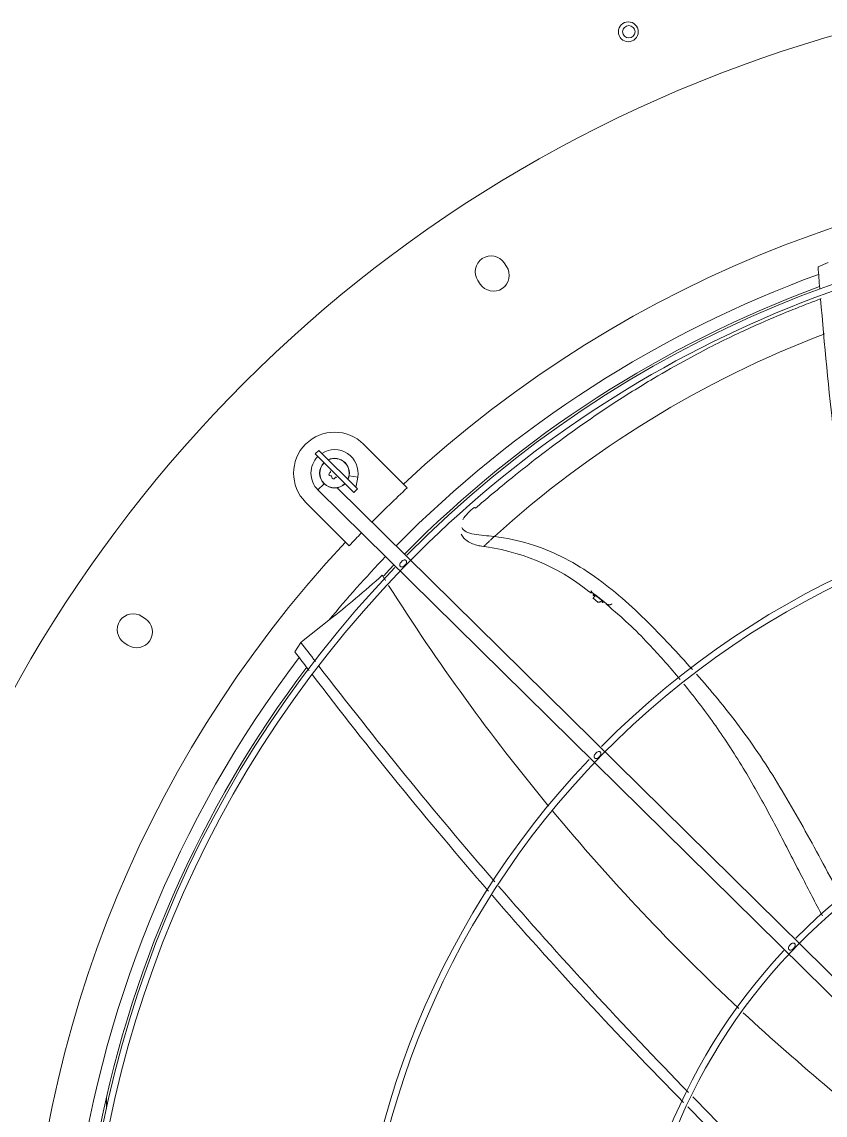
# Model space of a CAD drawing. Header units: millimetres. Extents: x 113490 to 142599, y -20467 to 115.
# Drawn here: x 130816.7 to 131140.4, y -11265.2 to -10824.5 of the extents above; entities that cross this region are included whole.
import ezdxf

# ---------------------------------------------------------------- set-up
doc = ezdxf.new("R2010")
doc.units = ezdxf.units.MM
doc.layers.add('DV3_0', color=7, linetype='Continuous')

msp = doc.modelspace()

# ---------------------------------------------------------------- linework, layer by layer
at = {"layer": 'DV3_0', "color": 7, "linetype": 'Continuous', "lineweight": 15}
for p, q in [((131012.02, -10923.11), (131011.08, -10921.7)), ((131141.65, -10921.46), (131137.55, -10923.32)), ((131000.44, -10928.81), (131001.38, -10930.23)), ((130970.46, -11010.88), (130954.35, -10994.77)), ((130936.32, -10997.24), (130934.91, -10998.66)), ((130950.46, -11014.22), (130934.91, -10998.66)), ((130936.32, -10997.24), (130951.88, -11012.8)), ((130951.4, -11011.7), (130952.04, -11008.09)), ((130936.01, -11013.2), (131278.44, -11350.87)), ((131282, -11345.95), (130943.7, -11012.35)), ((130947.21, -11010.96), (130946.72, -11010.88)), ((130950.46, -11014.22), (130951.88, -11012.8)), ((130950.64, -11011.57), (130951.4, -11011.7)), ((130971.96, -11012.37), (130970.46, -11010.88)), ((130931.02, -11018.1), (130947.13, -11034.22)), ((130947.13, -11034.22), (130948.62, -11035.71)), ((131045.18, -11054.09), (131046.19, -11054.77)), ((131046.8, -11056.75), (131048.97, -11058.61)), ((131047.95, -11055.64), (131047.85, -11055.74)), ((131050.74, -11057.77), (131047.95, -11055.64)), ((131052.13, -11059.16), (131053.43, -11060.31)), ((130866.47, -11065.13), (130865.06, -11064.19)), ((130940.39, -11065.73), (130930.04, -11073.89)), ((130857.95, -11074.83), (130859.36, -11075.78)), ((130929.11, -11074.65), (130926.66, -11078.43)), ((130930.04, -11073.89), (130929.11, -11074.65)), ((130850.75, -11262.66), (130850.75, -11258.08))]:
    msp.add_line(p, q, dxfattribs=at)
at = {"layer": 'DV3_0', "color": 7, "linetype": 'Continuous', "lineweight": 20}
for p, q in [((130948.59, -11007.48), (130952.04, -11008.09)), ((130938.47, -11010.71), (130936.01, -11013.2)), ((131050.64, -11057.89), (131047.85, -11055.74))]:
    msp.add_line(p, q, dxfattribs=at)
at = {"layer": 'DV3_0', "color": 7, "linetype": 'Continuous', "lineweight": 15}
for centre, radius in [((131061.07, -10828.5), 4), ((131061.28, -10828.48), 2.5)]:
    msp.add_circle(centre, radius, dxfattribs=at)
for centre, radius, start, end in [((131296.24, -11359.99), 551.5, 105.4775, 164.5225), ((131296.24, -11359.99), 477.5, 46.9802, 133.0198), ((131296.24, -11359.99), 456, 45.9967, 135.345), ((131296.24, -11359.99), 453.5, 90, 135.5593), ((131005.76, -10925.26), 6.4, 33.75, 213.75), ((131006.7, -10926.67), 6.4, 213.75, 33.75), ((132973.57, -10785.08), 1841.22, 184.30567, 184.57799), ((131296.24, -11359.99), 457, 110.247, 135.4011), ((132973.57, -10785.08), 1841.22, 184.70532, 188.15423), ((130942.68, -11006.44), 16.5, 45, 225), ((130942.68, -11006.44), 9.5, 135, 225.4011), ((130942.68, -11006.44), 9.5, 350, 122.8178), ((130942.68, -11006.44), 6, 334.4712, 115.5288), ((130942.68, -11006.44), 5.91, 334.7712, 115.2288), ((130942.68, -11006.44), 6, 135, 315), ((130942.68, -11006.44), 5.91, 135, 315), ((130941.01, -11006.88), 0.6, 118.8618, 271.1382), ((130940.43, -11005.83), 0.6, 298.8788, 31.1212), ((130941.04, -11008.08), 0.6, 358.8788, 91.1212), ((130942.24, -11008.11), 0.6, 178.8617, 331.1383), ((130943.29, -11008.69), 0.6, 58.8788, 151.1212), ((131296.24, -11359.99), 475.39, 133.011, 135.4011), ((131296.24, -11359.99), 346, 46.4603, 135.3186), ((131296.24, -11359.99), 343.5, 90, 135.6595), ((131010.87, -11035.97), 19.7, 127.2844, 146.8694), ((131296.24, -11359.99), 475.39, 136.1242, 136.989), ((131296.24, -11359.99), 477.5, 136.9802, 223.0198), ((130991.35, -11121.56), 86.32, 51.4172, 83.6329), ((130996.36, -11123.82), 92.44, 83.3264, 83.4691), ((131296.24, -11359.99), 456, 136.2282, 225.3442), ((131296.24, -11359.99), 453.5, 135.9912, 225.5589), ((131296.24, -11359.99), 457, 136.1533, 136.9627), ((131296.24, -11359.99), 453.5, 135.9166, 135.9912), ((131296.24, -11359.99), 453.5, 135.5593, 135.9166), ((130688.76, -10745.29), 407.44, 308.1421, 312.0989), ((131701.63, -10585.4), 872.25, 211.99842, 212.16586), ((131701.63, -10585.4), 872.25, 212.31442, 219.53683), ((131046.29, -11054.41), 5.58, 321.387, 322.944), ((130861.5, -11069.51), 6.4, 56.25, 236.25), ((130862.92, -11070.45), 6.4, 236.25, 56.25), ((132460.48, -9914.21), 1921.39, 217.15391, 217.44204), ((132396.25, -9969.73), 1840.9, 217.03202, 217.32877), ((131296.24, -11359.99), 457, 142.9574, 169.7123), ((132460.48, -9914.21), 1921.39, 217.51308, 220.85897), ((132396.25, -9969.73), 1840.9, 217.39011, 220.89455), ((131296.24, -11359.99), 343.5, 135.6595, 225.6229), ((131296.24, -11359.99), 346, 136.506, 225.3203), ((131296.24, -11359.99), 236, 46.5586, 135.2674), ((131296.24, -11359.99), 233.5, 90, 135.7261), ((131701.63, -10585.4), 872.25, 219.6863, 226.90224), ((132460.48, -9914.21), 1921.39, 220.9289, 224.29797), ((132396.25, -9969.73), 1840.9, 220.96503, 224.5045), ((131296.24, -11359.99), 236, 136.9648, 225.2631), ((131296.24, -11359.99), 233.5, 136.5342, 225.7814), ((131296.24, -11359.99), 233.5, 135.7261, 136.5342), ((131701.63, -10585.4), 872.25, 227.0594, 233.1795), ((132460.48, -9914.21), 1921.39, 224.37443, 227.39583), ((132396.25, -9969.73), 1840.9, 224.58153, 227.76772)]:
    msp.add_arc(centre, radius, start, end, dxfattribs=at)
at = {"layer": 'DV3_0', "color": 7, "linetype": 'Continuous', "lineweight": 20}
for centre, radius, start, end in [((131296.24, -11359.99), 461.75, 110.0855, 135.4011), ((131289.75, -11343.28), 420.46, 110.8294, 132.2399), ((131296.24, -11359.99), 461.75, 136.1456, 140.4114), ((131296.24, -11359.99), 461.75, 142.7915, 173.1384)]:
    msp.add_arc(centre, radius, start, end, dxfattribs=at)
at = {"layer": 'DV3_0', "color": 7, "linetype": 'Continuous', "lineweight": 15}
for points, knots in [([(131138.78, -10936.09), (131137.08, -10936.72), (131132.94, -10938.29), (131124.09, -10941.8), (131114.51, -10945.84), (131103.93, -10950.71), (131094.76, -10955.23), (131083.69, -10961.07), (131070.07, -10968.83), (131054.47, -10978.59), (131039.01, -10989.22), (131025.71, -10999.12), (131014.99, -11007.61), (131006.56, -11014.53), (131001.69, -11018.69), (130999.48, -11020.58)], [0.2372655, 0.2372655, 0.2372655, 0.2372655, 0.2629324, 0.3003611, 0.375216, 0.4179257, 0.4668403, 0.518544, 0.5907456, 0.6811722, 0.7688048, 0.8461038, 0.908484, 0.9586231, 1, 1, 1, 1]), ([(130946.91, -11010.66), (130946.93, -11010.68), (130946.98, -11010.73), (130947.08, -11010.83), (130947.17, -11010.92), (130947.21, -11010.96)], [0.93699996, 0.93699996, 0.93699996, 0.93699996, 0.94570082, 0.97250001, 1, 1, 1, 1]), ([(130993.76, -11030.98), (130993.9, -11031.31), (130994.25, -11032.13), (130995.59, -11033.43), (130998.32, -11035.19), (131000.84, -11035.71), (131002.79, -11036.07)], [0, 0, 0, 0, 0.112555, 0.329721, 0.555034, 1, 1, 1, 1]), ([(130994.01, -11028.34), (130994.31, -11029.06), (130994.93, -11029.62), (130996.64, -11030.5), (130997.74, -11030.81), (131000.19, -11031.27), (131001.54, -11031.43), (131004.25, -11031.71), (131005.62, -11031.83), (131006.87, -11031.98)], [0, 0, 0, 0, 0.25, 0.25, 0.5, 0.5, 0.75, 0.75, 1, 1, 1, 1]), ([(131002.71, -11036.05), (131002.71, -11036.04), (131002.77, -11035.98), (131002.97, -11035.78), (131003.35, -11035.43), (131003.76, -11035.05), (131004.31, -11034.53), (131005.01, -11033.9), (131005.9, -11033.09), (131006.66, -11032.4), (131007.1, -11032)], [0.4374993, 0.4374993, 0.4374993, 0.4374993, 0.4998211, 0.6248762, 0.6874038, 0.7499314, 0.812459, 0.8749866, 0.9375141, 0.9999949, 0.9999949, 0.9999949, 0.9999949]), ([(131086.91, -11085.59), (131083.95, -11082.28), (131080.94, -11079.01), (131071.29, -11068.77), (131064.49, -11061.88), (131050.03, -11049.58), (131042.36, -11044.17), (131025.77, -11035.95), (131016.85, -11033.12), (131007.1, -11032)], [0.5671555, 0.5671555, 0.5671555, 0.5671555, 0.625, 0.625, 0.75, 0.75, 0.875, 0.875, 1, 1, 1, 1]), ([(130969.18, -11044.03), (130969.14, -11043.98), (130969.06, -11043.89), (130968.95, -11043.65), (130968.91, -11043.25), (130969.09, -11042.82), (130969.35, -11042.43), (130969.63, -11042.12), (130969.93, -11041.84), (130970.31, -11041.57), (130970.73, -11041.39), (130971.12, -11041.42), (130971.36, -11041.53), (130971.45, -11041.61), (130971.5, -11041.65)], [0, 0, 0, 0, 0.040441, 0.08184, 0.180502, 0.319168, 0.407275, 0.502441, 0.597059, 0.684342, 0.821198, 0.918588, 0.959713, 1, 1, 1, 1]), ([(130971.5, -11041.65), (130971.54, -11041.69), (130971.62, -11041.78), (130971.73, -11042.02), (130971.77, -11042.42), (130971.59, -11042.85), (130971.33, -11043.24), (130971.05, -11043.55), (130970.75, -11043.83), (130970.37, -11044.1), (130969.95, -11044.28), (130969.56, -11044.26), (130969.32, -11044.14), (130969.23, -11044.07), (130969.18, -11044.03)], [0, 0, 0, 0, 0.040419, 0.081737, 0.180004, 0.318741, 0.407079, 0.502384, 0.597672, 0.685216, 0.821732, 0.918627, 0.959704, 1, 1, 1, 1]), ([(131047.95, -11055.63), (131047.89, -11055.59), (131047.74, -11055.49), (131047.42, -11055.28), (131047.02, -11055.02), (131046.52, -11054.62), (131046.18, -11054.25), (131046.05, -11053.95), (131046.03, -11053.9)], [0, 0, 0, 0, 0.0427487, 0.1089556, 0.23488, 0.3499859, 0.5247423, 0.5619881, 0.5619881, 0.5619881, 0.5619881]), ([(131047.85, -11055.74), (131047.83, -11055.74), (131047.8, -11055.72), (131047.74, -11055.73), (131047.67, -11055.73), (131047.58, -11055.75), (131047.47, -11055.77), (131047.3, -11055.79), (131047.13, -11055.8), (131046.96, -11055.75), (131046.85, -11055.62), (131046.99, -11055.48), (131047.06, -11055.41)], [0, 0, 0, 0, 0.012044, 0.035772, 0.072016, 0.120628, 0.180709, 0.274151, 0.441021, 0.561352, 0.790208, 1, 1, 1, 1]), ([(131047.85, -11055.74), (131047.8, -11055.79), (131047.72, -11055.87), (131047.61, -11055.99), (131047.5, -11056.1), (131047.4, -11056.2), (131047.31, -11056.3), (131047.23, -11056.39), (131047.16, -11056.47), (131047.1, -11056.55), (131047.05, -11056.61), (131047, -11056.67), (131046.97, -11056.72), (131046.94, -11056.76), (131046.93, -11056.8), (131046.92, -11056.82), (131046.92, -11056.84), (131046.93, -11056.85), (131046.93, -11056.85)], [0, 0, 0, 0, 0.031475, 0.0625958, 0.0933628, 0.1237773, 0.1538417, 0.1835592, 0.2129345, 0.2419735, 0.2706833, 0.2990728, 0.3271542, 0.3549404, 0.3824438, 0.4096765, 0.4366503, 0.4569653, 0.4569653, 0.4569653, 0.4569653]), ([(131050.64, -11057.89), (131050.58, -11057.92), (131050.46, -11057.98), (131050.28, -11058.07), (131050.1, -11058.15), (131049.94, -11058.23), (131049.78, -11058.29), (131049.62, -11058.35), (131049.48, -11058.4), (131049.34, -11058.45), (131049.22, -11058.48), (131049.11, -11058.5), (131049.01, -11058.51), (131048.92, -11058.5), (131048.85, -11058.48), (131048.79, -11058.45), (131048.76, -11058.42), (131048.75, -11058.4)], [0, 0, 0, 0, 0.0314072, 0.063257, 0.0955249, 0.1281906, 0.1612384, 0.1946578, 0.2284443, 0.2625995, 0.2971318, 0.332057, 0.3673985, 0.4031877, 0.4394642, 0.4762758, 0.5136785, 0.5136785, 0.5136785, 0.5136785]), ([(131050.88, -11058.46), (131050.84, -11058.51), (131050.78, -11058.59), (131050.66, -11058.67), (131050.6, -11058.64), (131050.6, -11058.5), (131050.63, -11058.33), (131050.68, -11058.16), (131050.71, -11058.02), (131050.71, -11057.95), (131050.67, -11057.9), (131050.65, -11057.89), (131050.64, -11057.89)], [0, 0, 0, 0, 0.127334, 0.220789, 0.468502, 0.604215, 0.74663, 0.891503, 0.957481, 0.981971, 0.990853, 1, 1, 1, 1]), ([(131054.46, -11059.15), (131054.42, -11059.18), (131054.34, -11059.23), (131054.22, -11059.31), (131054.11, -11059.37), (131053.99, -11059.42), (131053.88, -11059.46), (131053.78, -11059.49), (131053.62, -11059.52), (131053.4, -11059.54), (131053.07, -11059.5), (131052.68, -11059.37), (131052.2, -11059.09), (131051.8, -11058.78), (131051.5, -11058.49), (131051.29, -11058.29), (131051.13, -11058.12), (131051, -11058), (131050.93, -11057.93), (131050.87, -11057.87), (131050.8, -11057.82), (131050.76, -11057.78), (131050.74, -11057.77)], [0, 0, 0, 0, 0.032342, 0.063135, 0.092386, 0.120131, 0.146436, 0.171383, 0.195073, 0.258132, 0.321275, 0.421155, 0.547116, 0.703173, 0.766665, 0.832575, 0.904454, 0.924849, 0.944576, 0.964005, 0.982714, 1, 1, 1, 1]), ([(131053.43, -11060.31), (131056.7, -11063.12), (131062.11, -11067.77), (131069.58, -11075.57), (131076.1, -11082.72), (131079.97, -11087.24), (131081.92, -11089.59)], [0, 0, 0, 0, 0.0665262, 0.1303545, 0.1795293, 0.2312581, 0.2312581, 0.2312581, 0.2312581]), ([(131147.04, -11177.65), (131146.06, -11175.85), (131145.08, -11174.04), (131139.31, -11163.33), (131134.56, -11154.48), (131124.76, -11137.14), (131119.71, -11128.66), (131108.88, -11112.45), (131103.08, -11104.74), (131094.25, -11094.01), (131091.46, -11090.74), (131088.62, -11087.53)], [0.0997666, 0.0997666, 0.0997666, 0.0997666, 0.125, 0.125, 0.25, 0.25, 0.375, 0.375, 0.5, 0.5, 0.5559137, 0.5559137, 0.5559137, 0.5559137]), ([(131083.47, -11091.47), (131084.72, -11093), (131090.21, -11099.86), (131099.73, -11112.87), (131111.02, -11131.03), (131121.3, -11150.1), (131130.45, -11168), (131136.52, -11179.76), (131139.3, -11184.93)], [0.2450626, 0.2450626, 0.2450626, 0.2450626, 0.2785483, 0.3937658, 0.5184271, 0.640965, 0.7604313, 0.861417, 0.861417, 0.861417, 0.861417]), ([(131047.51, -11121.27), (131047.47, -11121.22), (131047.39, -11121.13), (131047.28, -11120.89), (131047.24, -11120.49), (131047.42, -11120.06), (131047.68, -11119.67), (131047.95, -11119.36), (131048.26, -11119.08), (131048.63, -11118.81), (131049.05, -11118.62), (131049.45, -11118.65), (131049.69, -11118.77), (131049.78, -11118.85), (131049.82, -11118.88)], [0, 0, 0, 0, 0.040471, 0.081926, 0.180876, 0.319892, 0.408079, 0.503208, 0.597701, 0.68481, 0.821378, 0.918632, 0.959731, 1, 1, 1, 1]), ([(131049.82, -11118.88), (131049.86, -11118.93), (131049.94, -11119.02), (131050.06, -11119.26), (131050.1, -11119.66), (131049.92, -11120.09), (131049.65, -11120.48), (131049.38, -11120.79), (131049.07, -11121.07), (131048.7, -11121.34), (131048.28, -11121.52), (131047.89, -11121.5), (131047.65, -11121.39), (131047.56, -11121.31), (131047.51, -11121.27)], [0, 0, 0, 0, 0.040443, 0.081793, 0.180216, 0.319289, 0.407802, 0.503208, 0.598506, 0.68594, 0.822069, 0.918689, 0.959722, 1, 1, 1, 1]), ([(131125.85, -11198.51), (131125.81, -11198.47), (131125.73, -11198.38), (131125.61, -11198.14), (131125.57, -11197.73), (131125.75, -11197.3), (131126.01, -11196.91), (131126.29, -11196.6), (131126.59, -11196.32), (131126.96, -11196.05), (131127.38, -11195.86), (131127.77, -11195.89), (131128.01, -11196), (131128.1, -11196.08), (131128.15, -11196.12)], [0, 0, 0, 0, 0.040529, 0.082096, 0.181604, 0.321297, 0.409637, 0.504692, 0.598943, 0.685714, 0.821727, 0.918717, 0.959765, 1, 1, 1, 1]), ([(131128.15, -11196.12), (131128.19, -11196.17), (131128.27, -11196.26), (131128.38, -11196.5), (131128.42, -11196.9), (131128.24, -11197.33), (131127.98, -11197.72), (131127.7, -11198.03), (131127.4, -11198.31), (131127.03, -11198.58), (131126.61, -11198.77), (131126.22, -11198.74), (131125.99, -11198.63), (131125.89, -11198.55), (131125.85, -11198.51)], [0, 0, 0, 0, 0.040488, 0.081902, 0.180627, 0.320355, 0.409206, 0.504808, 0.600124, 0.687341, 0.822717, 0.918807, 0.959755, 1, 1, 1, 1])]:
    msp.add_open_spline(points, degree=3, knots=knots, dxfattribs=at)
at = {"layer": 'DV3_0', "color": 7, "linetype": 'Continuous', "lineweight": 20}
msp.add_open_spline([(130998.94, -11020.29), (130998.97, -11020.24), (130999.05, -11020.23), (130999.26, -11020.34), (130999.39, -11020.45), (130999.48, -11020.58)], degree=3, knots=[0, 0, 0, 0, 0.5, 0.5, 1, 1, 1, 1], dxfattribs=at)

doc.saveas('drawing.dxf')
